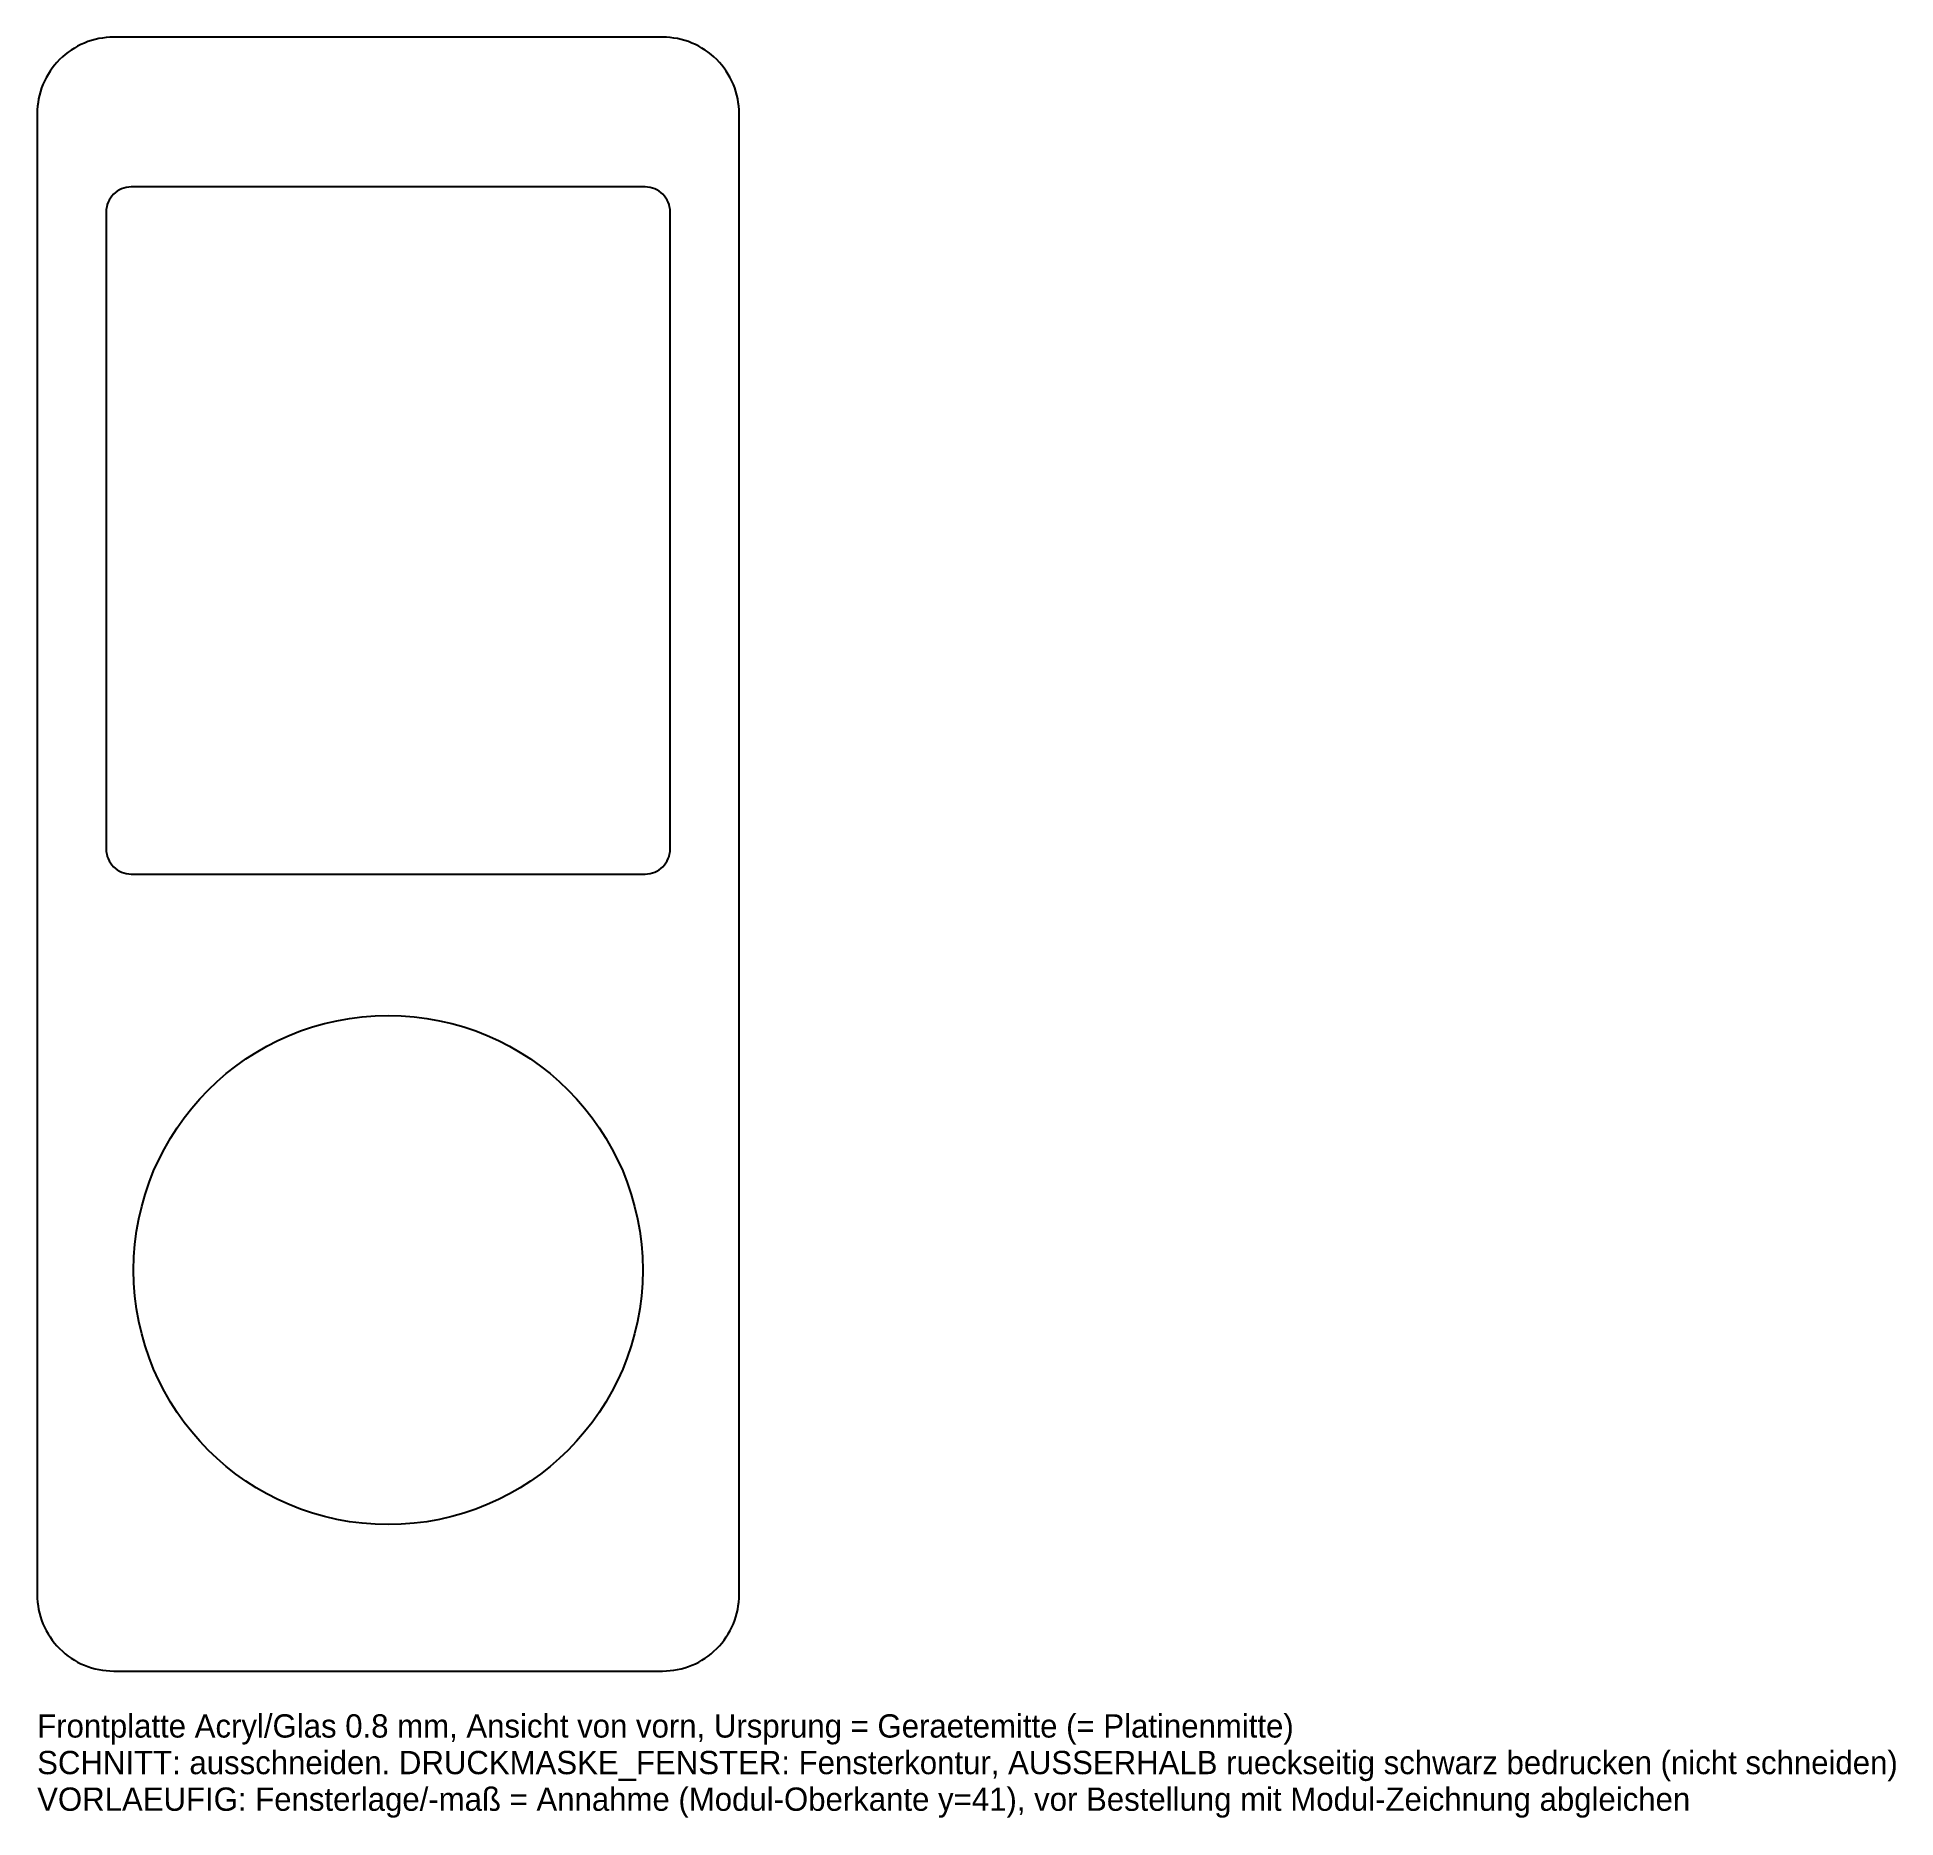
# Model space of a CAD drawing. Header units: millimetres. Extents: x -21 to 91, y -58 to 49.
import ezdxf

# ---------------------------------------------------------------- set-up
doc = ezdxf.new("R2010")
doc.units = ezdxf.units.MM
for name, color, linetype in [('DRUCKMASKE_FENSTER', 5, 'Continuous'), ('INFO', 8, 'Continuous'), ('SCHNITT', 1, 'Continuous')]:
    doc.layers.add(name, color=color, linetype=linetype)

msp = doc.modelspace()

# ---------------------------------------------------------------- linework, layer by layer
at = {"layer": 'DRUCKMASKE_FENSTER'}
msp.add_lwpolyline([(-15.45, -1.2), (15.45, -1.2, 0.414214), (16.95, 0.3), (16.95, 38.6, 0.414214), (15.45, 40.1), (-15.45, 40.1, 0.414214), (-16.95, 38.6), (-16.95, 0.3, 0.414214)], format="xyb", close=True, dxfattribs=at)
at = {"layer": 'SCHNITT'}
msp.add_lwpolyline([(-16.5, -49.1), (16.5, -49.1, 0.414214), (21.1, -44.5), (21.1, 44.5, 0.414214), (16.5, 49.1), (-16.5, 49.1, 0.414214), (-21.1, 44.5), (-21.1, -44.5, 0.414214)], format="xyb", close=True, dxfattribs=at)
msp.add_circle((0, -25), 15.3, dxfattribs=at)

# ---------------------------------------------------------------- texts
at = {"layer": 'INFO'}
for s, p in [('Frontplatte Acryl/Glas 0.8 mm, Ansicht von vorn, Ursprung = Geraetemitte (= Platinenmitte)', (-21.1, -53.1)), ('SCHNITT: ausschneiden. DRUCKMASKE_FENSTER: Fensterkontur, AUSSERHALB rueckseitig schwarz bedrucken (nicht schneiden)', (-21.1, -55.3)), ('VORLAEUFIG: Fensterlage/-maß = Annahme (Modul-Oberkante y=41), vor Bestellung mit Modul-Zeichnung abgleichen', (-21.1, -57.5))]:
    msp.add_text(s, height=1.4, dxfattribs=at).set_placement(p)

doc.saveas('drawing.dxf')
